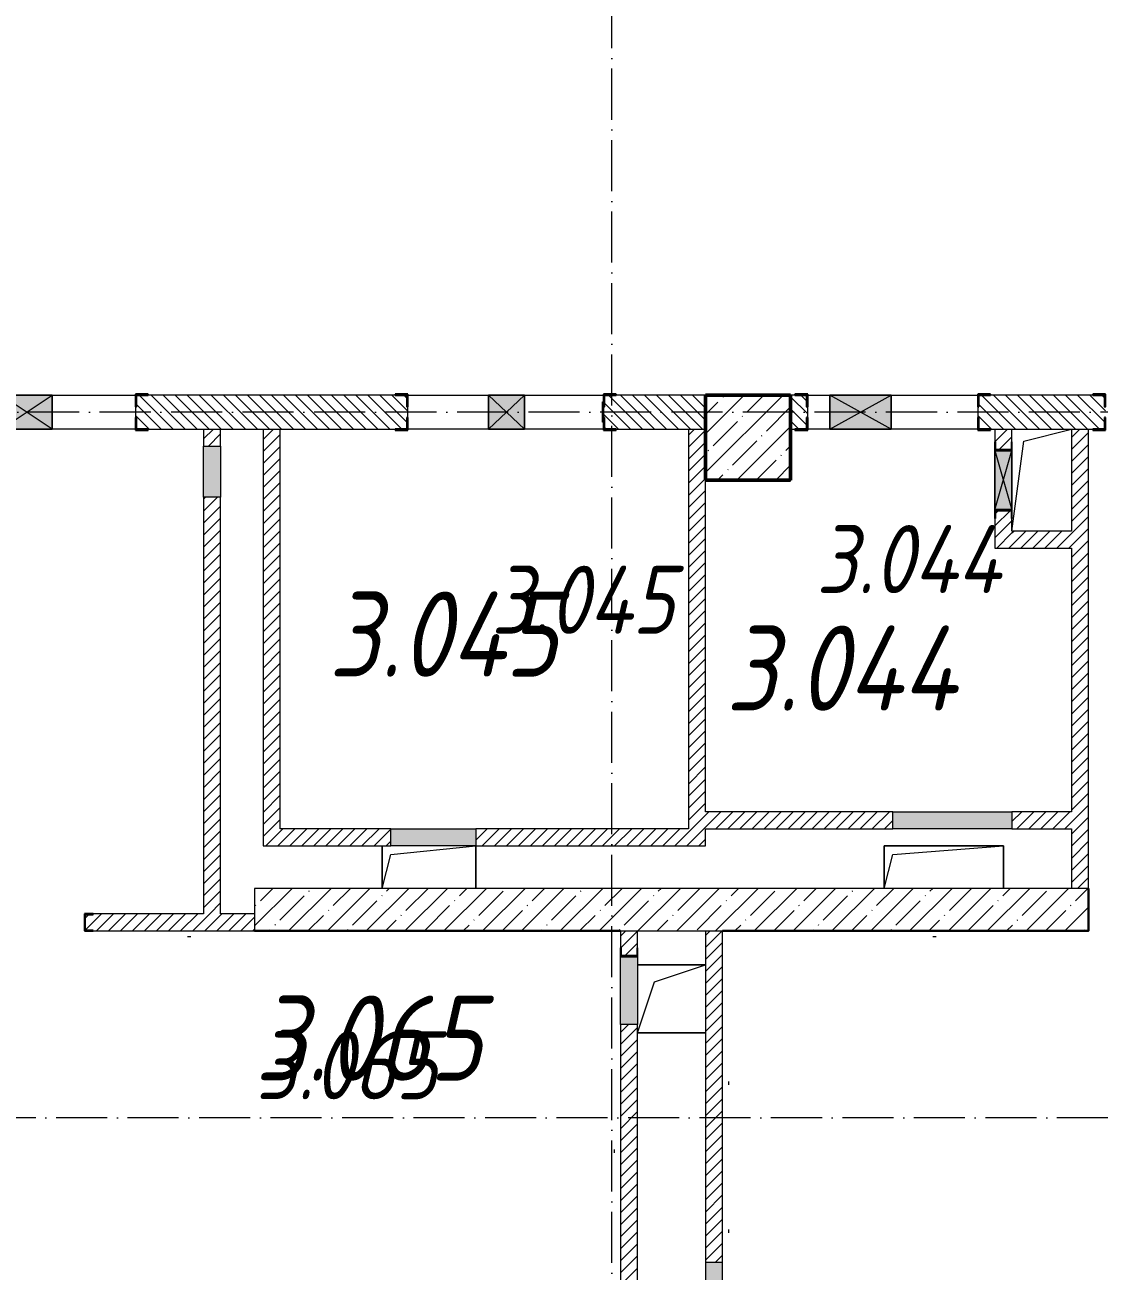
# Model space of a CAD drawing. Header units: millimetres. Extents: x -213536 to 1564669, y -45299 to 942238.
# Drawn here: x 556121 to 562434, y 287212 to 294539 of the extents above; entities that cross this region are included whole.
import ezdxf

# ---------------------------------------------------------------- set-up
doc = ezdxf.new("R2010")
doc.units = ezdxf.units.MM
doc.linetypes.add('50_200_ШТРИХ_1Т_ш5_п1_п1_', pattern=[700, 500, -100, 0, -100])
for name, color, linetype, lineweight in [('3) ЖБ 4м', 3, 'Continuous', 30), ('A-DETL-GENF-OTLN', 7, 'Continuous', 9), ('A-FLOR-____-OTLN', 7, 'Continuous', 9), ('A-GENM-____-MCUT', 7, 'Continuous', 25), ('A-GENM-____-OTLN', 7, 'Continuous', 9), ('A-GENM-____-OTLN-1', 7, 'Continuous', 25), ('A-GLAZ-____-OTLN', 7, 'Continuous', 9), ('A-WALL-____-MCUT-1', 7, 'Continuous', 9), ('A-WALL-____-MCUT-3', 7, 'Continuous', 9), ('A-WALL-____-PATT-1', 7, 'Continuous', 9), ('A-WALL-FNSH-MCUT-1', 7, 'Continuous', 9), ('I-WALL-____-OTLN', 7, 'Continuous', 9), ('S-COLS-____-MCUT', 7, 'Continuous', 50), ('S-COLS-____-OTLN', 7, 'Continuous', 9), ('S-GRID-____-OTLN-1', 7, '50_200_ШТРИХ_1Т_ш5_п1_п1_', 9), ('Марки помещений', 7, 'Continuous', 9)]:
    doc.layers.add(name, color=color, linetype=linetype, lineweight=lineweight)
doc.styles.add('ISOCPEUR_I_2', font='isocpeui.ttf', dxfattribs={"width": 0.85, "height": 2.3})
pattern_1 = [(135, (549721.475, 286281.11), (-35.35534, -35.35534), [])]
pattern_2 = [(45, (549721.475, 286281.11), (-35.35534, 35.35534), [])]

# ---------------------------------------------------------------- blocks, each defined once
blk = doc.blocks.new('BSC_Колонна _Прямоугольная - 500х500-V70-АР1_План отверстий 3 этажа в осях 1-64_А-ГГ')
at = {"layer": 'S-COLS-____-OTLN'}
h = blk.add_hatch(dxfattribs=at)
h.set_pattern_fill('FP_107', color=256, style=0, pattern_type=2)
h.set_pattern_definition([(45, (-10650, -5831.04), (-114.0493, 114.0493), []), (45, (-10535.95, -5831.04), (-114.0493, 114.0493), [201.612, -40.322, 3.353, -36.97])])
h.paths.add_polyline_path([(-58.9, -250), (250, -250), (250, 250), (-250, 250), (-250, -250)], flags=0)
at = {"layer": 'S-COLS-____-MCUT'}
for p, q in [((250, 250), (-250, 250)), ((-250, 250), (-250, -250)), ((250, -250), (250, 250)), ((-250, -250), (250, -250))]:
    blk.add_line(p, q, dxfattribs=at)
blk = doc.blocks.new('Фахверк_СКБ_Уголок - 200_3960_зеркало-28268689-АР1_План отверстий 3 этажа в осях 1-64_А-ГГ')
at = {"layer": 'A-GENM-____-MCUT'}
for p, q in [((200, 156), (125, 156)), ((125, 156), (125, 81)), ((131, 81), (131, 150)), ((131, 150), (200, 150)), ((200, 150), (200, 156)), ((125, 81), (131, 81)), ((131, 19), (125, 19)), ((125, 19), (125, -56)), ((131, -50), (131, 19)), ((125, -56), (200, -56)), ((200, -50), (131, -50)), ((200, -56), (200, -50))]:
    blk.add_line(p, q, dxfattribs=at)
blk = doc.blocks.new('154_Стойка_СКБ_Уголок - СМ-2180_200-28268025-АР1_План отверстий 3 этажа в осях 1-64_А-ГГ')
at = {"layer": 'A-GENM-____-MCUT'}
for p, q in [((125, 156), (125, 81)), ((200, 156), (125, 156)), ((131, 81), (131, 150)), ((131, 150), (200, 150)), ((200, 150), (200, 156)), ((125, 81), (131, 81)), ((131, 19), (125, 19)), ((125, 19), (125, -56)), ((131, -50), (131, 19)), ((125, -56), (200, -56)), ((200, -50), (131, -50)), ((200, -56), (200, -50))]:
    blk.add_line(p, q, dxfattribs=at)
blk = doc.blocks.new('Стойка_Влож_Полоса боковая - Полоса-V165-АР1_План отверстий 3 этажа в осях 1-64_А-ГГ')
at = {"layer": 'A-GENM-____-OTLN'}
for p, q in [((-5, 60), (0, 60)), ((-5, -60), (-5, 60)), ((0, -60), (-5, -60))]:
    blk.add_line(p, q, dxfattribs=at)
blk = doc.blocks.new('154_Фахверк_СКБ_Швеллер - Тип_100_3960-28331862-АР1_План отверстий 3 этажа в осях 1-64_А-ГГ')
at = {"layer": 'A-GENM-____-MCUT'}
for p, q in [((175, 50), (125, 50)), ((125, 50), (125, -50)), ((128, 47), (175, 47)), ((128, -47), (128, 47)), ((175, 47), (175, 50)), ((125, -50), (175, -50)), ((175, -47), (128, -47)), ((175, -50), (175, -47))]:
    blk.add_line(p, q, dxfattribs=at)
blk = doc.blocks.new('AR_Отверстие Ниша - Лючок-32406162-АР1_План отверстий 3 этажа в осях 1-64_А-ГГ')
at = {"layer": 'A-GLAZ-____-OTLN'}
blk.add_hatch(color=256, dxfattribs=at).paths.add_polyline_path([(-150, -50), (150, -50), (150, 50), (-150, 50)], flags=0)
for p, q in [((-150, 50), (150, 50)), ((-150, -50), (-150, 50)), ((150, 50), (150, -50)), ((150, -50), (-150, -50))]:
    blk.add_line(p, q, dxfattribs=at)
blk = doc.blocks.new('AR_Отверстие Ниша - Лючок-32405374-АР1_План отверстий 3 этажа в осях 1-64_А-ГГ')
at = {"layer": 'A-GLAZ-____-OTLN'}
blk.add_hatch(color=256, dxfattribs=at).paths.add_polyline_path([(200, -47), (200, 50), (-200, 50), (-200, -50), (200, -50)], flags=0)
for p, q in [((200, 50), (-200, 50)), ((200, -50), (200, 50)), ((-200, -50), (200, -50))]:
    blk.add_line(p, q, dxfattribs=at)
blk = doc.blocks.new('AR_Отверстие Ниша - Лючок-32406186-АР1_План отверстий 3 этажа в осях 1-64_А-ГГ')
at = {"layer": 'A-GLAZ-____-OTLN'}
blk.add_hatch(color=256, dxfattribs=at).paths.add_polyline_path([(350, -50), (350, 50), (-350, 50), (-350, -50)], flags=0)
for p, q in [((-350, 50), (350, 50)), ((-350, -50), (-350, 50)), ((350, 50), (350, -50)), ((350, -50), (-350, -50))]:
    blk.add_line(p, q, dxfattribs=at)
blk = doc.blocks.new('AR_Отверстие Ниша - Лючок-32402598-АР1_План отверстий 3 этажа в осях 1-64_А-ГГ')
at = {"layer": 'A-GLAZ-____-OTLN'}
blk.add_hatch(color=256, dxfattribs=at).paths.add_polyline_path([(250, -50), (250, 50), (-250, 50), (-250, -50), (23.6, -50)], flags=0)
for p, q in [((-250, 50), (250, 50)), ((-250, -50), (-250, 50)), ((250, 50), (250, -50)), ((250, -50), (-250, -50))]:
    blk.add_line(p, q, dxfattribs=at)
blk = doc.blocks.new('AR_Отверстие Ниша - Лючок-32405436-АР1_План отверстий 3 этажа в осях 1-64_А-ГГ')
at = {"layer": 'A-GLAZ-____-OTLN'}
blk.add_hatch(color=256, dxfattribs=at).paths.add_polyline_path([(-200, -50), (200, -50), (200, 50), (-200, 50)], flags=0)
for p, q in [((-200, 50), (200, 50)), ((-200, -50), (-200, 50)), ((200, -50), (-200, -50))]:
    blk.add_line(p, q, dxfattribs=at)
blk = doc.blocks.new('154_Фахверк_СКБ_Швеллер - Тип_100_3960_зеркало-29769493-АР1_План отверстий 3 этажа в осях 1-64_А-ГГ')
at = {"layer": 'A-GENM-____-MCUT'}
for p, q in [((175, 50), (125, 50)), ((125, 50), (125, -50)), ((128, 47), (175, 47)), ((128, -47), (128, 47)), ((175, 47), (175, 50)), ((125, -50), (175, -50)), ((175, -47), (128, -47)), ((175, -50), (175, -47))]:
    blk.add_line(p, q, dxfattribs=at)
blk = doc.blocks.new('AR_Отверстие прямоугольное _в плите_ - AR_Отверстие прямоугольное _в плите_-30459209-АР1_План отверстий 3 этажа в осях 1-64_А-ГГ')
at = {"layer": 'A-GENM-____-OTLN'}
for p, q in [((-275, 125), (-275, -125)), ((-275, -125), (-225, 75)), ((-225, 75), (275, 125)), ((275, -125), (275, 125))]:
    blk.add_line(p, q, dxfattribs=at)
blk = doc.blocks.new('AR_Отверстие прямоугольное _в плите_ - AR_Отверстие прямоугольное _в плите_-30459211-АР1_План отверстий 3 этажа в осях 1-64_А-ГГ')
at = {"layer": 'A-GENM-____-OTLN'}
for p, q in [((200, 200), (-200, 200)), ((-100, 100), (200, 200)), ((-200, -200), (-100, 100)), ((-200, -200), (200, -200))]:
    blk.add_line(p, q, dxfattribs=at)
blk = doc.blocks.new('AR_Отверстие прямоугольное _в плите_ - AR_Отверстие прямоугольное _в плите_-30459221-АР1_План отверстий 3 этажа в осях 1-64_А-ГГ')
at = {"layer": 'A-GENM-____-OTLN'}
for p, q in [((350, 125), (-350, 125)), ((-350, 125), (-350, -125)), ((-350, -125), (-300, 75)), ((-300, 75), (350, 125)), ((350, -125), (350, 125))]:
    blk.add_line(p, q, dxfattribs=at)
blk = doc.blocks.new('AR_Отверстие прямоугольное _в плите_ - AR_Отверстие прямоугольное _в плите_-30552533-АР1_План отверстий 3 этажа в осях 1-64_А-ГГ')
at = {"layer": 'A-GENM-____-OTLN'}
for p, q in [((-105, 230), (175, 300)), ((-175, -300), (-105, 230))]:
    blk.add_line(p, q, dxfattribs=at)
blk = doc.blocks.new('AR_Отверстие прямоугольное _в стене__БезПР - AR_Отверстие прямоугольное _в стене__БезПР-36428349-АР1_План отверстий 3 этажа в осях 1-64_А-ГГ')
at = {"layer": 'A-GLAZ-____-OTLN'}
blk.add_hatch(color=256, dxfattribs=at).paths.add_polyline_path([(-150, 100), (-150, -100), (150, -100), (150, 100)], flags=0)
at = {"layer": 'A-DETL-GENF-OTLN'}
for p, q in [((-150, -100), (-150, 100)), ((-150, 100), (150, 100)), ((150, 100), (-150, -100)), ((-150, 100), (150, -100)), ((150, 100), (-150, 100)), ((-150, 100), (-150, -100)), ((150, 100), (150, -100)), ((150, -100), (150, 100)), ((150, -100), (-150, -100)), ((-150, -100), (150, -100))]:
    blk.add_line(p, q, dxfattribs=at)
at = {"layer": 'A-GLAZ-____-OTLN'}
blk.add_line((150, 100), (-150, 100), dxfattribs=at)
blk = doc.blocks.new('AR_Отверстие прямоугольное _в стене__БезПР - AR_Отверстие прямоугольное _в стене__БезПР-36899618-АР1_План отверстий 3 этажа в осях 1-64_А-ГГ')
at = {"layer": 'A-GLAZ-____-OTLN'}
blk.add_hatch(color=256, dxfattribs=at).paths.add_polyline_path([(-105, 100), (-105, -100), (105, -100), (105, 100)], flags=0)
at = {"layer": 'A-DETL-GENF-OTLN'}
for p, q in [((-105, -100), (-105, 100)), ((-105, 100), (105, 100)), ((105, 100), (-105, -100)), ((-105, 100), (105, -100)), ((105, 100), (-105, 100)), ((-105, 100), (-105, -100)), ((105, 100), (105, -100)), ((105, -100), (105, 100)), ((105, -100), (-105, -100)), ((-105, -100), (105, -100))]:
    blk.add_line(p, q, dxfattribs=at)
blk = doc.blocks.new('AR_Отверстие прямоугольное _в стене_ - AR_Отверстие прямоугольное _в стене__ОВ-36986906-АР1_План отверстий 3 этажа в осях 1-64_А-ГГ')
at = {"layer": 'A-GLAZ-____-OTLN'}
blk.add_hatch(color=256, dxfattribs=at).paths.add_polyline_path([(-175, -47), (-175, -50), (175, -50), (175, 50), (-175, 50), (-175, 47)], flags=0)
at = {"layer": 'A-DETL-GENF-OTLN'}
for p, q in [((-175, 50), (175, 50)), ((175, 50), (-175, -50)), ((-175, 50), (175, -50)), ((175, 50), (-175, 50)), ((175, -50), (-175, -50)), ((-175, -50), (175, -50))]:
    blk.add_line(p, q, dxfattribs=at)
blk = doc.blocks.new('AR_Отверстие прямоугольное _в стене_ - AR_Отверстие прямоугольное _в стене__ОВ-36986394-АР1_План отверстий 3 этажа в осях 1-64_А-ГГ')
at = {"layer": 'A-GLAZ-____-OTLN'}
blk.add_hatch(color=256, dxfattribs=at).paths.add_polyline_path([(-180, 100), (-180, -100), (180, -100), (180, 100)], flags=0)
at = {"layer": 'A-DETL-GENF-OTLN'}
for p, q in [((-180, -100), (-180, 100)), ((-180, 100), (180, 100)), ((180, 100), (-180, -100)), ((-180, 100), (180, -100)), ((180, 100), (-180, 100)), ((-180, 100), (-180, -100)), ((180, 100), (180, -100)), ((180, -100), (180, 100)), ((180, -100), (-180, -100)), ((-180, -100), (180, -100))]:
    blk.add_line(p, q, dxfattribs=at)

msp = doc.modelspace()

# ---------------------------------------------------------------- hatches: boundary and pattern name
at = {"layer": 'A-WALL-____-PATT-1'}
h = msp.add_hatch(dxfattribs=at)
h.set_pattern_fill('FP_6', color=256, style=0, pattern_type=2)
h.set_pattern_definition(pattern_1)
h.paths.add_polyline_path([(559527.5, 292162.2), (560121.5, 292162.2), (560121.5, 292362.2), (559527.5, 292362.2), (559527.5, 292293.2), (559521.5, 292293.2), (559521.5, 292231.2), (559527.5, 292231.2)], flags=0)
h.paths.add_polyline_path([(556777.7, 292162.2), (558365.5, 292162.2), (558365.5, 292231.2), (558371.5, 292231.2), (558371.5, 292293.2), (558365.5, 292293.2), (558365.5, 292362.2), (556777.5, 292362.2), (556777.5, 292293.2), (556771.5, 292293.2), (556771.5, 292231.2), (556777.5, 292231.2), (556777.5, 292162.2)], flags=0)
h.paths.add_polyline_path([(555521.5, 292162.2), (555615.5, 292162.2), (555615.5, 292231.2), (555621.5, 292231.2), (555621.5, 292293.2), (555615.5, 292293.2), (555615.5, 292362.2), (555521.5, 292362.2), (555521.5, 292256.2)], flags=0)
h = msp.add_hatch(dxfattribs=at)
h.set_pattern_fill('FP_6', color=256, style=0, pattern_type=2)
h.set_pattern_definition(pattern_1)
h.paths.add_polyline_path([(564121.5, 292162.2), (564121.5, 292362.2), (563627.5, 292362.2), (563627.5, 292293.2), (563621.5, 292293.2), (563621.5, 292231.2), (563627.5, 292231.2), (563627.5, 292162.2), (563847.5, 292162.2)], flags=0)
h.paths.add_polyline_path([(562080, 292162.2), (562465.5, 292162.2), (562465.5, 292231.2), (562471.5, 292231.2), (562471.5, 292293.2), (562465.5, 292293.2), (562465.5, 292362.2), (561727.5, 292362.2), (561727.5, 292293.2), (561721.5, 292293.2), (561721.5, 292231.2), (561727.5, 292231.2), (561727.5, 292162.2), (561796.5, 292162.2)], flags=0)
h.paths.add_polyline_path([(560621.5, 292162.2), (560715.5, 292162.2), (560715.5, 292231.2), (560721.5, 292231.2), (560721.5, 292293.2), (560715.5, 292293.2), (560715.5, 292362.2), (560621.5, 292362.2), (560621.5, 292175.3)], flags=0)
h = msp.add_hatch(dxfattribs=at)
h.set_pattern_fill('FP_5', color=256, style=0, pattern_type=2)
h.set_pattern_definition(pattern_2)
h.paths.add_polyline_path([(557171.5, 289312.2), (557271.5, 289312.2), (557271.5, 291762.2), (557171.5, 291762.2), (557171.5, 290455.3)], flags=0)
h.paths.add_polyline_path([(557171.5, 292062.2), (557271.5, 292062.2), (557271.5, 292162.2), (557171.5, 292162.2)], flags=0)
h = msp.add_hatch(dxfattribs=at)
h.set_pattern_fill('FP_5', color=256, style=0, pattern_type=2)
h.set_pattern_definition(pattern_2)
h.paths.add_polyline_path([(557621.5, 289812.2), (557621.5, 292162.2), (557521.5, 292162.2), (557521.5, 289812.2)], flags=0)
h = msp.add_hatch(dxfattribs=at)
h.set_pattern_fill('FP_5', color=256, style=0, pattern_type=2)
h.set_pattern_definition(pattern_2)
h.paths.add_polyline_path([(560021.5, 289812.2), (560121.5, 289812.2), (560121.5, 292162.2), (560021.5, 292162.2), (560021.5, 290455.3)], flags=0)
h = msp.add_hatch(dxfattribs=at)
h.set_pattern_fill('FP_5', color=256, style=0, pattern_type=2)
h.set_pattern_definition(pattern_2)
h.paths.add_polyline_path([(561921.5, 291462.2), (561921.5, 291637.2), (561918.5, 291637.2), (561918.5, 291684.2), (561824.5, 291684.2), (561824.5, 291637.2), (561821.5, 291637.2), (561821.5, 291462.2)], flags=0)
h.paths.add_polyline_path([(561918.5, 292040.2), (561918.5, 292087.2), (561921.5, 292087.2), (561921.5, 292162.2), (561821.5, 292162.2), (561821.5, 292087.2), (561824.5, 292087.2), (561824.5, 292040.2), (561841.8, 292040.2)], flags=0)
h = msp.add_hatch(dxfattribs=at)
h.set_pattern_fill('FP_5', color=256, style=0, pattern_type=2)
h.set_pattern_definition(pattern_2)
h.paths.add_polyline_path([(562371.5, 289462.2), (562371.5, 292162.2), (562271.5, 292162.2), (562271.5, 289462.2)], flags=0)
h = msp.add_hatch(dxfattribs=at)
h.set_pattern_fill('FP_5', color=256, style=0, pattern_type=2)
h.set_pattern_definition(pattern_2)
h.paths.add_polyline_path([(562271.5, 291462.2), (562271.5, 291562.2), (561921.5, 291562.2), (561921.5, 291462.2), (562080, 291462.2)], flags=0)
h = msp.add_hatch(dxfattribs=at)
h.set_pattern_fill('FP_5', color=256, style=0, pattern_type=2)
h.set_pattern_definition(pattern_2)
h.paths.add_polyline_path([(562080, 289812.2), (562271.5, 289812.2), (562271.5, 289912.2), (561921.5, 289912.2), (561921.5, 289812.2)], flags=0)
h.paths.add_polyline_path([(561221.5, 289812.2), (561221.5, 289912.2), (560121.5, 289912.2), (560121.5, 289812.2), (560312.6, 289812.2)], flags=0)
h = msp.add_hatch(dxfattribs=at)
h.set_pattern_fill('FP_5', color=256, style=0, pattern_type=2)
h.set_pattern_definition(pattern_2)
h.paths.add_polyline_path([(560121.5, 289712.2), (560121.5, 289812.2), (558771.5, 289812.2), (558771.5, 289712.2)], flags=0)
h.paths.add_polyline_path([(558271.5, 289712.2), (558271.5, 289812.2), (557521.5, 289812.2), (557521.5, 289712.2)], flags=0)
h = msp.add_hatch(dxfattribs=at)
h.set_pattern_fill('FP_38', color=256, style=0, pattern_type=2)
h.set_pattern_definition([(45, (549721.47, 286281.11), (-114.0493, 114.0493), []), (45, (549835.52, 286281.11), (-114.0493, 114.0493), [201.612, -40.322, 3.353, -36.97])])
h.paths.add_polyline_path([(562371.5, 289212.2), (562371.5, 289462.2), (557471.5, 289462.2), (557471.5, 289212.2), (562080, 289212.2)], flags=0)
h = msp.add_hatch(dxfattribs=at)
h.set_pattern_fill('FP_5', color=256, style=0, pattern_type=2)
h.set_pattern_definition(pattern_2)
h.paths.add_polyline_path([(557471.5, 289212.2), (557471.5, 289312.2), (556521.5, 289312.2), (556521.5, 289309.2), (556474.5, 289309.2), (556474.5, 289215.2), (556521.5, 289215.2), (556521.5, 289212.2), (556777.7, 289212.2)], flags=0)
h = msp.add_hatch(dxfattribs=at)
h.set_pattern_fill('FP_5', color=256, style=0, pattern_type=2)
h.set_pattern_definition(pattern_2)
h.paths.add_polyline_path([(559721.5, 284612.2), (559721.5, 284862.2), (559621.5, 284862.2), (559621.5, 284612.2)], flags=0)
h.paths.add_polyline_path([(559621.5, 285262.2), (559721.5, 285262.2), (559721.5, 286812.2), (559718.5, 286812.2), (559718.5, 286859.2), (559624.5, 286859.2), (559624.5, 286812.2), (559621.5, 286812.2), (559621.5, 285295.1)], flags=0)
h.paths.add_polyline_path([(559624.7, 286862.2), (559721.5, 286862.2), (559721.5, 288662.2), (559621.5, 288662.2), (559621.5, 286862.2), (559624.5, 286862.2)], flags=0)
h.paths.add_polyline_path([(559718.5, 289065.2), (559718.5, 289112.2), (559721.5, 289112.2), (559721.5, 289212.2), (559621.5, 289212.2), (559621.5, 289112.2), (559624.5, 289112.2), (559624.5, 289065.2)], flags=0)
h = msp.add_hatch(dxfattribs=at)
h.set_pattern_fill('FP_5', color=256, style=0, pattern_type=2)
h.set_pattern_definition(pattern_2)
h.paths.add_polyline_path([(560221.5, 284862.2), (560221.5, 286812.2), (560218.5, 286812.2), (560218.5, 286859.2), (560124.5, 286859.2), (560124.5, 286812.2), (560121.5, 286812.2), (560121.5, 284862.2)], flags=0)
h.paths.add_polyline_path([(560221.5, 287262.2), (560221.5, 289212.2), (560121.5, 289212.2), (560121.5, 287262.2)], flags=0)

# ---------------------------------------------------------------- linework, layer by layer
at = {"layer": '3) ЖБ 4м'}
for points in [[(560621.5, 292362.2), (560121.5, 292362.2)], [(560621.5, 292162.2), (560621.5, 291862.2), (560121.5, 291862.2)], [(560221.5, 289212.2), (562371.5, 289212.2), (562371.5, 289462.2)], [(557471.5, 289212.2), (559621.5, 289212.2)]]:
    msp.add_lwpolyline(points, dxfattribs=at)
at = {"layer": 'A-FLOR-____-OTLN'}
for p, q in [((558221.5, 289462.2), (558221.5, 289712.2)), ((558771.5, 289712.2), (558771.5, 289462.2)), ((561171.5, 289712.2), (561871.5, 289712.2)), ((561171.5, 289462.2), (561171.5, 289712.2)), ((561871.5, 289712.2), (561871.5, 289462.2)), ((559721.5, 289012.2), (560121.5, 289012.2)), ((560121.5, 288612.2), (559721.5, 288612.2))]:
    msp.add_line(p, q, dxfattribs=at)
at = {"layer": 'A-WALL-____-MCUT-1'}
for p, q in [((562371.5, 289462.2), (557471.5, 289462.2)), ((557471.5, 289462.2), (557471.5, 289212.2)), ((562371.5, 289212.2), (562371.5, 289462.2)), ((557471.5, 289212.2), (562371.5, 289212.2))]:
    msp.add_line(p, q, dxfattribs=at)
at = {"layer": 'A-WALL-____-MCUT-3'}
for p, q in [((558296.5, 292362.2), (556846.5, 292362.2)), ((560121.5, 292362.2), (559596.5, 292362.2)), ((560646.5, 292362.2), (560621.5, 292362.2)), ((562396.5, 292362.2), (561796.5, 292362.2)), ((556771.5, 292293.2), (556771.5, 292231.2)), ((558371.5, 292231.2), (558371.5, 292293.2)), ((559521.5, 292293.2), (559521.5, 292231.2)), ((560721.5, 292231.2), (560721.5, 292293.2)), ((561721.5, 292293.2), (561721.5, 292231.2)), ((556846.5, 292162.2), (558296.5, 292162.2)), ((559596.5, 292162.2), (560121.5, 292162.2)), ((560621.5, 292162.2), (560646.5, 292162.2)), ((561796.5, 292162.2), (562396.5, 292162.2))]:
    msp.add_line(p, q, dxfattribs=at)
at = {"layer": 'A-WALL-FNSH-MCUT-1'}
for p, q in [((557171.5, 292162.2), (557171.5, 292062.2)), ((557271.5, 292062.2), (557271.5, 292162.2)), ((557521.5, 292162.2), (557521.5, 289712.2)), ((557621.5, 289812.2), (557621.5, 292162.2)), ((560021.5, 292162.2), (560021.5, 289812.2)), ((561821.5, 292162.2), (561821.5, 292087.2)), ((561921.5, 292087.2), (561921.5, 292162.2)), ((562271.5, 292162.2), (562271.5, 291562.2)), ((562371.5, 289462.2), (562371.5, 292162.2)), ((560121.5, 289912.2), (560121.5, 291862.2)), ((557171.5, 291762.2), (557171.5, 289312.2)), ((557271.5, 289312.2), (557271.5, 291762.2)), ((561821.5, 291637.2), (561821.5, 291462.2)), ((561921.5, 291562.2), (561921.5, 291637.2)), ((562271.5, 291562.2), (561921.5, 291562.2)), ((561821.5, 291462.2), (562271.5, 291462.2)), ((562271.5, 291462.2), (562271.5, 289912.2)), ((561221.5, 289912.2), (560121.5, 289912.2)), ((562271.5, 289912.2), (561921.5, 289912.2)), ((558271.5, 289812.2), (557621.5, 289812.2)), ((560021.5, 289812.2), (558771.5, 289812.2)), ((560121.5, 289712.2), (560121.5, 289812.2)), ((560121.5, 289812.2), (561221.5, 289812.2)), ((561921.5, 289812.2), (562271.5, 289812.2)), ((562271.5, 289812.2), (562271.5, 289462.2)), ((557521.5, 289712.2), (558271.5, 289712.2)), ((558771.5, 289712.2), (560121.5, 289712.2)), ((557171.5, 289312.2), (556521.5, 289312.2)), ((557471.5, 289312.2), (557271.5, 289312.2)), ((556521.5, 289212.2), (557471.5, 289212.2)), ((557096.5, 289177.2), (557076.5, 289177.2)), ((559621.5, 289212.2), (559621.5, 289112.2)), ((559721.5, 289112.2), (559721.5, 289212.2)), ((560121.5, 289212.2), (560121.5, 287262.2)), ((560221.5, 287262.2), (560221.5, 289212.2)), ((561476.5, 289177.2), (561456.5, 289177.2)), ((559621.5, 288662.2), (559621.5, 286862.2)), ((559721.5, 286862.2), (559721.5, 288662.2)), ((560256.5, 288327.2), (560256.5, 288307.2)), ((559586.5, 287907.2), (559586.5, 287927.2)), ((560256.5, 287457.2), (560256.5, 287437.2))]:
    msp.add_line(p, q, dxfattribs=at)
at = {"layer": 'I-WALL-____-OTLN'}
for p, q in [((556281.5, 292362.2), (556771.5, 292362.2)), ((558371.5, 292362.2), (558846.5, 292362.2)), ((559056.5, 292362.2), (559521.5, 292362.2)), ((560721.5, 292362.2), (560851.5, 292362.2)), ((561211.5, 292362.2), (561721.5, 292362.2)), ((556771.5, 292162.2), (556281.5, 292162.2)), ((558846.5, 292162.2), (558371.5, 292162.2)), ((559521.5, 292162.2), (559056.5, 292162.2)), ((560851.5, 292162.2), (560721.5, 292162.2)), ((561721.5, 292162.2), (561211.5, 292162.2))]:
    msp.add_line(p, q, dxfattribs=at)
at = {"layer": 'S-GRID-____-OTLN-1', "color": 251, "ltscale": 0.6, "true_color": 0x636466}
for p, q in [((559571.5, 281798.5), (559571.5, 336162.1)), ((640040.3, 292262.2), (545052.7, 292262.2)), ((653647.9, 288112.2), (545052.7, 288112.2))]:
    msp.add_line(p, q, dxfattribs=at)

# ---------------------------------------------------------------- block references
at = {"layer": 'A-GENM-____-OTLN'}
for name, p in [('Стойка_Влож_Полоса боковая - Полоса-V165-АР1_План отверстий 3 этажа в осях 1-64_А-ГГ', (559521.5, 292262.2)), ('AR_Отверстие прямоугольное _в плите_ - AR_Отверстие прямоугольное _в плите_-30552533-АР1_План отверстий 3 этажа в осях 1-64_А-ГГ', (562096.5, 291862.2)), ('AR_Отверстие прямоугольное _в плите_ - AR_Отверстие прямоугольное _в плите_-30459209-АР1_План отверстий 3 этажа в осях 1-64_А-ГГ', (558496.5, 289587.2)), ('AR_Отверстие прямоугольное _в плите_ - AR_Отверстие прямоугольное _в плите_-30459221-АР1_План отверстий 3 этажа в осях 1-64_А-ГГ', (561521.5, 289587.2)), ('AR_Отверстие прямоугольное _в плите_ - AR_Отверстие прямоугольное _в плите_-30459211-АР1_План отверстий 3 этажа в осях 1-64_А-ГГ', (559921.5, 288812.2))]:
    msp.add_blockref(name, p, dxfattribs=at)
at = {"layer": 'A-GENM-____-OTLN-1'}
for name, p in [('154_Стойка_СКБ_Уголок - СМ-2180_200-28268025-АР1_План отверстий 3 этажа в осях 1-64_А-ГГ', (556646.5, 292212.2)), ('154_Стойка_СКБ_Уголок - СМ-2180_200-28268025-АР1_План отверстий 3 этажа в осях 1-64_А-ГГ', (559396.5, 292212.2)), ('154_Стойка_СКБ_Уголок - СМ-2180_200-28268025-АР1_План отверстий 3 этажа в осях 1-64_А-ГГ', (561596.5, 292212.2)), ('154_Фахверк_СКБ_Швеллер - Тип_100_3960-28331862-АР1_План отверстий 3 этажа в осях 1-64_А-ГГ', (556346.5, 289262.2))]:
    msp.add_blockref(name, p, dxfattribs=at)
for name, p, rotation in [('154_Стойка_СКБ_Уголок - СМ-2180_200-28268025-АР1_План отверстий 3 этажа в осях 1-64_А-ГГ', (558496.5, 292312.2), 180), ('Фахверк_СКБ_Уголок - 200_3960_зеркало-28268689-АР1_План отверстий 3 этажа в осях 1-64_А-ГГ', (560846.5, 292312.2), 180), ('154_Стойка_СКБ_Уголок - СМ-2180_200-28268025-АР1_План отверстий 3 этажа в осях 1-64_А-ГГ', (562596.5, 292312.2), 180), ('154_Фахверк_СКБ_Швеллер - Тип_100_3960_зеркало-29769493-АР1_План отверстий 3 этажа в осях 1-64_А-ГГ', (561871.5, 291912.2), 90), ('154_Фахверк_СКБ_Швеллер - Тип_100_3960-28331862-АР1_План отверстий 3 этажа в осях 1-64_А-ГГ', (561871.5, 291812.2), 270), ('154_Фахверк_СКБ_Швеллер - Тип_100_3960_зеркало-29769493-АР1_План отверстий 3 этажа в осях 1-64_А-ГГ', (559671.5, 288937.2), 89.9999999999997)]:
    msp.add_blockref(name, p, dxfattribs=dict(at, rotation=rotation))
at = {"layer": 'A-GLAZ-____-OTLN'}
for name, p, rotation in [('AR_Отверстие прямоугольное _в стене__БезПР - AR_Отверстие прямоугольное _в стене__БезПР-36428349-АР1_План отверстий 3 этажа в осях 1-64_А-ГГ', (556131.5, 292262.2), 180), ('AR_Отверстие прямоугольное _в стене__БезПР - AR_Отверстие прямоугольное _в стене__БезПР-36899618-АР1_План отверстий 3 этажа в осях 1-64_А-ГГ', (558951.5, 292262.2), 180), ('AR_Отверстие прямоугольное _в стене_ - AR_Отверстие прямоугольное _в стене__ОВ-36986394-АР1_План отверстий 3 этажа в осях 1-64_А-ГГ', (561031.5, 292262.2), 180), ('AR_Отверстие Ниша - Лючок-32406162-АР1_План отверстий 3 этажа в осях 1-64_А-ГГ', (557221.5, 291912.2), 89.9999999999997), ('AR_Отверстие прямоугольное _в стене_ - AR_Отверстие прямоугольное _в стене__ОВ-36986906-АР1_План отверстий 3 этажа в осях 1-64_А-ГГ', (561871.5, 291862.2), 90), ('AR_Отверстие Ниша - Лючок-32405436-АР1_План отверстий 3 этажа в осях 1-64_А-ГГ', (559671.5, 288862.2), 89.9999999999997), ('AR_Отверстие Ниша - Лючок-32405374-АР1_План отверстий 3 этажа в осях 1-64_А-ГГ', (560171.5, 287062.2), 89.9999999999997)]:
    msp.add_blockref(name, p, dxfattribs=dict(at, rotation=rotation))
for name, p in [('AR_Отверстие Ниша - Лючок-32406186-АР1_План отверстий 3 этажа в осях 1-64_А-ГГ', (561571.5, 289862.2)), ('AR_Отверстие Ниша - Лючок-32402598-АР1_План отверстий 3 этажа в осях 1-64_А-ГГ', (558521.5, 289762.2))]:
    msp.add_blockref(name, p, dxfattribs=at)
at = {"layer": 'S-COLS-____-OTLN'}
msp.add_blockref('BSC_Колонна _Прямоугольная - 500х500-V70-АР1_План отверстий 3 этажа в осях 1-64_А-ГГ', (560371.5, 292112.2), dxfattribs=at)

# ---------------------------------------------------------------- texts
at = {"layer": 'Марки помещений', "color": 114, "true_color": 0x139b48, "char_height": 400, "attachment_point": 1, "style": 'ISOCPEUR_I_2'}
for s, insert, width in [('3.044', (560771.3, 291598), 849.789), ('3.045', (558861.6, 291358.9), 817.721), ('3.065', (557478.6, 288622.5), 785.654)]:
    msp.add_mtext(s, dxfattribs=dict(at, insert=insert, width=width))
at = {"layer": 'Марки помещений', "char_height": 500, "attachment_point": 1, "style": 'ISOCPEUR_I_2'}
for s, insert, width in [('3.045', (557906.3, 291206.9), 817.721), ('3.044', (560240.2, 291006.9), 849.789), ('3.065', (557474.1, 288832), 785.654)]:
    msp.add_mtext(s, dxfattribs=dict(at, insert=insert, width=width))

doc.saveas('drawing.dxf')
